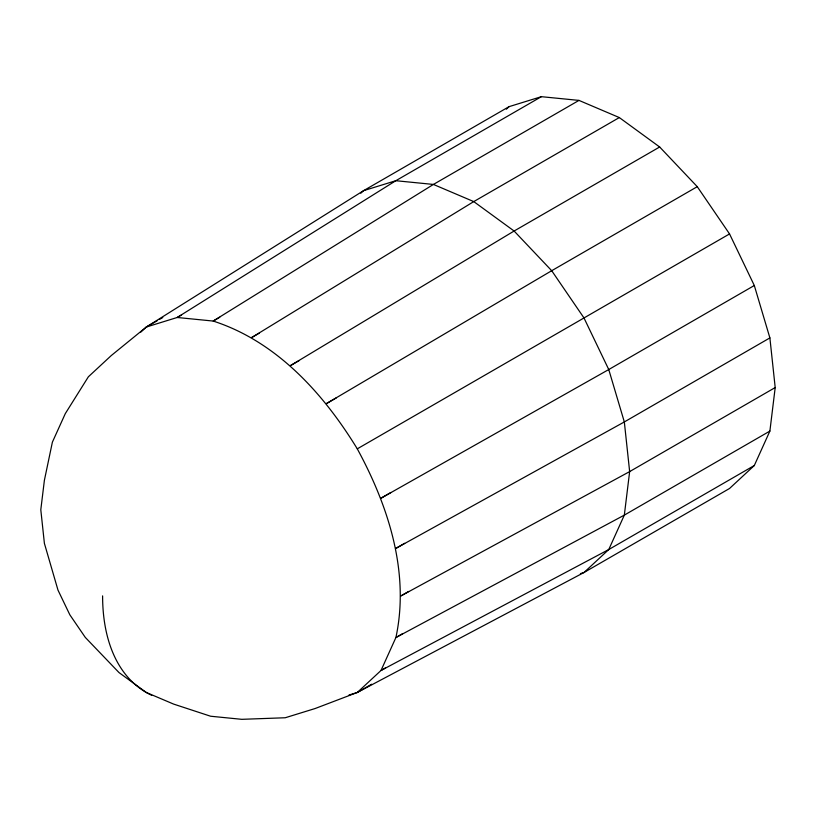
<?xml version="1.0" encoding="UTF-8"?>
<svg xmlns="http://www.w3.org/2000/svg" width="816" height="816" viewBox="0 0 816 816"><rect width="100%" height="100%" fill="white"/><g stroke="black" fill="none" stroke-linecap="round" stroke-linejoin="round"><path stroke-width="1.22" d="M769.886 431.083L775.2 387.559L769.886 337.906L754.31 285.508L729.545 233.927L697.262 186.68L659.665 146.992L619.313 117.565L578.972 100.399L541.375 96.676L509.092 106.641L363.538 190.679L146.299 327.032L111.272 355.552L88.373 376.788L65.3 413.62L52.387 442.15L44.39 480.298L40.8 509.755L44.39 543.354L57.987 590.121L69.839 614.805L85.292 637.408L118.993 672.557L146.299 692.478L173.604 704.086L210.63 716.234L241.801 719.324L285.233 717.754L315.078 708.543L357.286 692.478L583.991 572.516L729.545 488.478L754.31 465.508L769.886 431.083L624.332 515.12L395.903 637.541L381.001 670.487L357.286 692.478L348.962 695.038M140.821 332.102L146.299 327.032L157.284 320.688M360.784 193.229L363.538 190.679L395.821 180.713L541.375 96.676M506.338 109.201L509.092 106.641M159.477 319.413L162.782 317.516M181.591 314.956L177.194 317.485L146.299 327.032M578.972 100.399L433.418 184.436L213.18 321.055L177.194 317.485L395.821 180.713L433.418 184.436L473.759 201.593L514.111 231.02L551.708 270.708L583.991 317.954L608.756 369.536L624.332 421.943L629.646 471.597L624.332 515.12L608.756 549.545L583.991 572.516L580.4 573.628M219.769 317.251L213.18 321.055C276.655 341.547 323.391 393.424 357.286 448.841C388.334 505.9 409.897 572.322 395.903 637.541L402.492 633.736M619.313 117.565L473.759 201.593L251.787 337.477L259.478 333.04M659.665 146.992L514.111 231.02L290.404 365.639L299.197 360.57M697.262 186.68L551.708 270.708L326.39 403.624L336.274 397.912M357.286 448.841L729.545 233.927M390.884 492.497L381.001 498.209L608.756 369.536L754.31 285.508M404.695 543.293L395.903 548.362L624.332 421.943L769.886 337.906M408.673 591.447L400.982 595.884L629.646 471.597L775.2 387.559M385.387 667.947L381.001 670.487L608.756 549.545L754.31 465.508M357.286 692.478L371.576 684.226M151.705 695.293A210.987 121.819 -60 0 1 102.602 595.884"/></g></svg>
